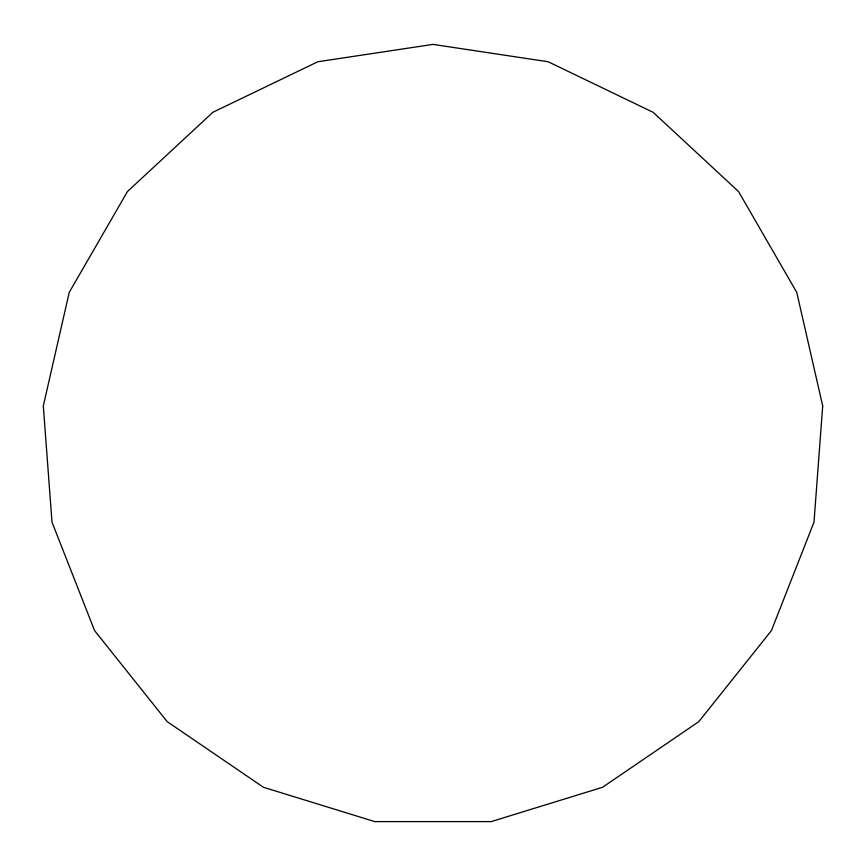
<?xml version="1.0" encoding="UTF-8"?>
<svg xmlns="http://www.w3.org/2000/svg" width="866" height="866" viewBox="0 0 866 866"><rect width="100%" height="100%" fill="white"/><g stroke="black" fill="none" stroke-linecap="round" stroke-linejoin="round"><path stroke-width="1.3" d="M822.7 405.981L813.997 522.144L771.433 630.578L698.808 721.649L602.563 787.27L491.249 821.607L374.751 821.607L263.437 787.27L167.192 721.649L94.567 630.578L52.003 522.144L43.3 405.981L69.226 292.405L127.464 191.527L212.863 112.299L317.811 61.757L433 44.393L548.189 61.757L653.137 112.299L738.536 191.527L796.774 292.405L822.7 405.981"/></g></svg>
